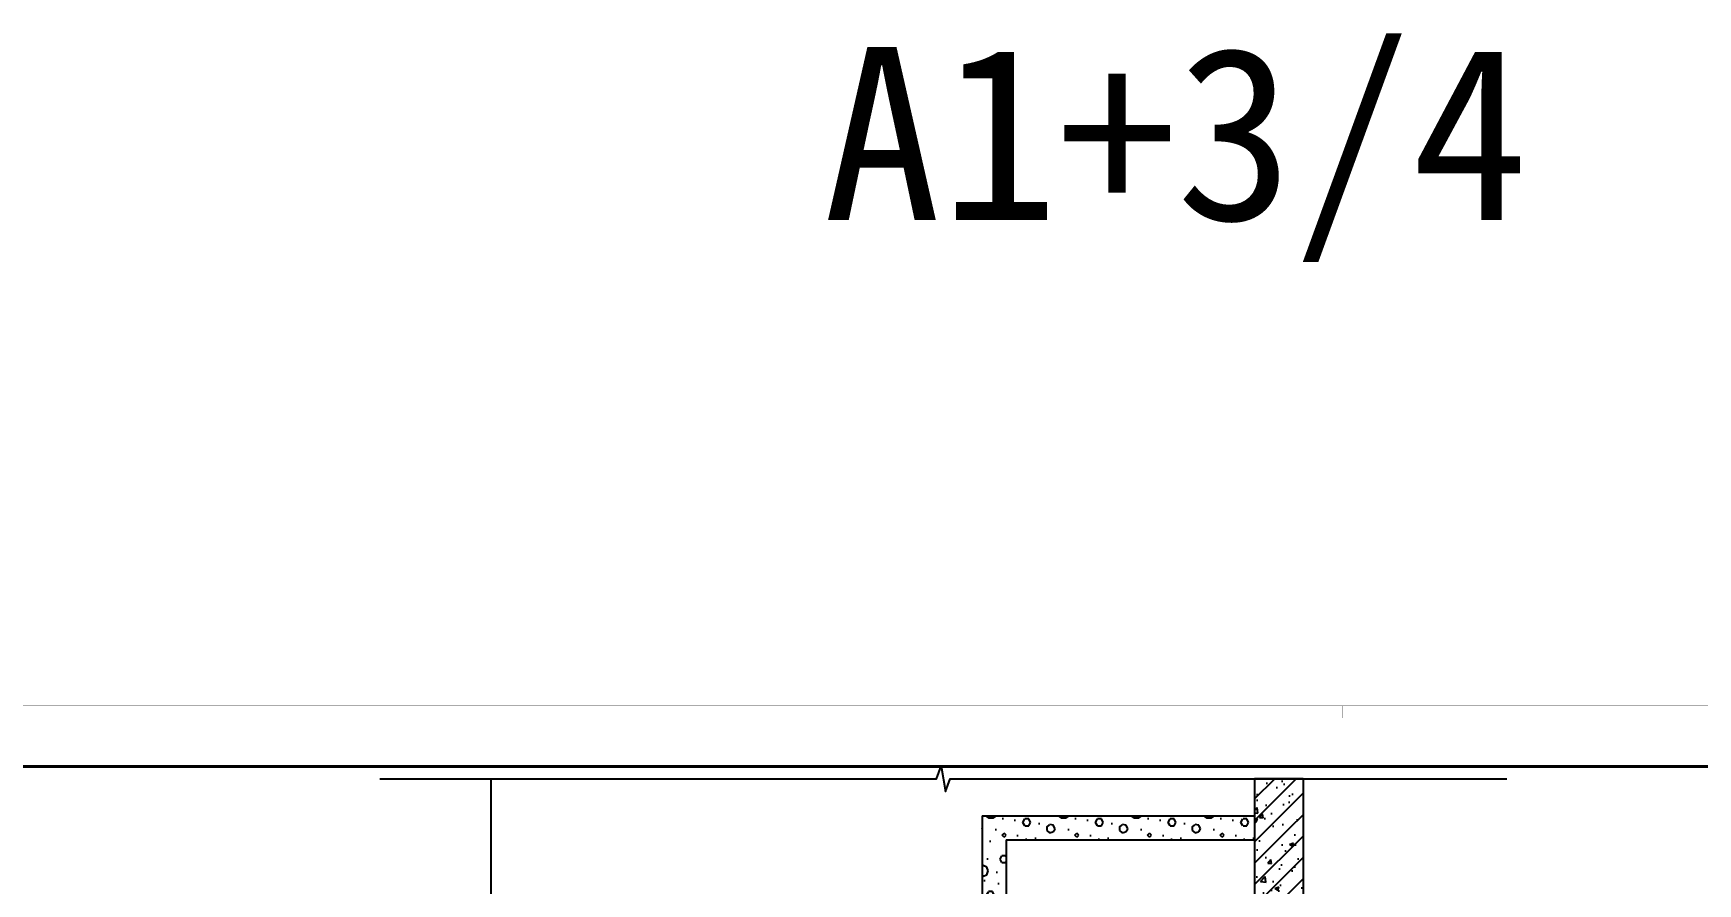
# Model space of a CAD drawing. Extents: x -26219 to 315419, y -160410 to -120810.
# Drawn here: x 78633 to 92372, y -127830 to -120810 of the extents above; entities that cross this region are included whole.
import ezdxf
from ezdxf.xclip import XClip

# ---------------------------------------------------------------- set-up
doc = ezdxf.new("R2010")
doc.units = 0
doc.header["$LTSCALE"] = 1000
doc.header["$MEASUREMENT"] = 0
doc.header["$XCLIPFRAME"] = 0
doc.linetypes.add('104-14# 核心筒$2$DOTE', pattern=[2.42, 2, -0.2, 0.02, -0.2])
for name, color, linetype in [('01-标注_符号', 200, 'Continuous'), ('02-TEXT_标注', 130, 'Continuous'), ('05-填充_天正', 26, 'Continuous'), ('104-14# 核心筒$0$A-C_玻璃幕墙', 140, 'Continuous'), ('104-14# 核心筒$2$A_AXIS-轴线', 36, '104-14# 核心筒$2$DOTE'), ('A_AXIS-轴线', 36, 'Continuous'), ('A_STR-砌块墙', 121, 'Continuous'), ('A_STR-砼墙', 51, 'Continuous')]:
    doc.layers.add(name, color=color, linetype=linetype)
doc.styles.get("Standard").update_dxf_attribs({"font": 'STXIHEI_0.TTF'})
pattern_1 = [(0, (177, -183), (300, 600), [0, -600]), (0, (-174, -264), (300, 600), [0, -600]), (0, (21, -270), (300, 600), [0, -600]), (0, (234, -93), (300, 600), [0, -600]), (0, (-15, -300), (300, 600), [0, -600]), (0, (294, 285), (300, 600), [0, -600]), (0, (111, 237), (300, 600), [0, -600]), (0, (207, 162), (300, 600), [0, -600]), (0, (-282, 150), (300, 600), [0, -600]), (0, (12, 123), (300, 600), [0, -600]), (0, (-102, -30), (300, 600), [0, -600]), (0, (-96, -255), (300, 600), [0, -600]), (0, (129, -279), (300, 600), [0, -600]), (0, (294, -15), (300, 600), [0, -600]), (0, (-267, -108), (300, 600), [0, -600]), (0, (-216, -6), (300, 600), [0, -600]), (0, (18, -48), (300, 600), [0, -600]), (0, (-66, -135), (300, 600), [0, -600]), (0, (-114, 63), (300, 600), [0, -600]), (0, (-39, 288), (300, 600), [0, -600]), (0, (-243, -234), (300, 600), [0, -600]), (0, (87, 165), (300, 600), [0, -600]), (0, (-192, 174), (300, 600), [0, -600]), (0, (-240, 252), (300, 600), [0, -600]), (130.601294, (257.143, 97.143), (-1499.9999834, 1800.000008), [26.3416, -11037.111]), (18.43495, (214.29, 108.57), (1499.999994, 599.999996), [27.1052, -3767.628]), (90, (214.3, 82.86), (300, 600), [25.7143, -1174.2857]), (161.56505, (240, 74.29), (-1500.00001, 599.999955), [27.1052, -3767.628]), (53.1301, (240, 74.29), (300, 600), [28.5714, -2971.4285]), (135, (262.86, -231.43), (-300.00004, 599.99996), [24.2437, -1672.8126]), (45, (228.57, -231.43), (300, 600), [24.2437, -1672.8126]), (135, (245.71, -248.57), (-300.00004, 599.99996), [24.2437, -1672.8126]), (45, (245.71, -248.57), (300, 600), [24.2437, -1672.8126]), (116.56505, (-25.7, 171.43), (-5e-05, 1200), [31.9438, -638.8765]), (180, (-40, 200), (-300, 600), [34.2857, -565.7142]), (63.43495, (-88.57, 171.43), (3e-06, 1200), [31.9438, -638.8765]), (116.56505, (-74.3, 142.86), (-5e-05, 1200), [31.9438, -638.8765]), (0, (-74.3, 142.86), (300, 600), [34.2857, -565.7142]), (63.43495, (-40, 142.86), (3e-06, 1200), [31.9438, -638.8765]), (107.102728, (200, -31.429), (-899.9999656, 3000.0000048), [38.8613, -16282.9025]), (143.972626, (188.57, 5.714), (-5699.999928, 4199.999995), [38.8613, -8122.02]), (180, (157.14, 28.6), (-300, 600), [37.1429, -562.857]), (36.027373, (88.57, 5.714), (5699.999958, 4199.999955), [38.8613, -8122.02]), (71.56505, (77.14, -28.57), (900.000005, 2999.999995), [36.1403, -3758.5928]), (107.102728, (88.571, -65.714), (-899.9999656, 3000.0000048), [38.8613, -16282.9025]), (143.972626, (120, -88.57), (-5699.999928, 4199.999995), [38.8613, -8122.02]), (0, (120, -88.6), (300, 600), [37.1429, -562.857]), (36.027373, (157.143, -88.57), (5699.999958, 4199.999955), [38.8613, -8122.02]), (71.56505, (188.57, -65.71), (900.000005, 2999.999995), [36.1403, -3758.5928]), (150.25512, (205.714, 248.57), (-900.000002, 599.999993), [23.035, -4814.3196]), (90, (185.7, 237.14), (300, 600), [22.8571, -1177.1427]), (29.74488, (185.714, 237.14), (900, 599.999997), [23.035, -4814.3196]), (116.56505, (65.7, -177.14), (-5e-05, 1200), [31.9438, -638.8765]), (168.690067, (51.43, -148.57), (-2700.000002, 599.999985), [29.1373, -6089.6855]), (41.185925, (0, -162.857), (7499.9999546, 6599.9999423), [30.3718, -12725.802]), (90, (0, -191.43), (300, 600), [28.5714, -1171.4285]), (138.814074, (22.857, -211.429), (-7499.9998667, 6600.000042), [30.3718, -12725.802]), (16.699244, (22.857, -211.429), (9899.9999255, 2999.9999686), [29.8295, -12498.5375]), (60.945396, (51.43, -202.857), (299.999999, 599.9999947), [29.416, -12325.3395]), (109.983106, (-185.714, 74.286), (-1500.0000056, 4199.999989), [33.442, -14012.1975]), (155.556045, (-197.143, 105.714), (-3900.000015, 1799.9999626), [34.523, -14465.1315]), (24.443955, (-260, 105.714), (3900.000002, 1799.9999913), [34.523, -14465.1315]), (70.016893, (-271.429, 74.286), (1500.0000045, 4199.9999896), [33.442, -14012.1975]), (109.983106, (-260, 42.857), (-1500.0000056, 4199.999989), [33.442, -14012.1975]), (160.016893, (-228.57, 31.43), (-1500.000001, 599.999973), [33.442, -6989.3775]), (19.983107, (-228.57, 31.43), (1499.999992, 599.999999), [33.442, -6989.3775]), (70.016893, (-197.143, 42.857), (1500.0000045, 4199.9999896), [33.442, -14012.1975]), (122.005383, (37.14, 20), (-300.00004, 599.99997), [26.9542, -5633.434]), (18.43495, (-2.86, 34.29), (1499.999994, 599.999996), [27.1052, -3767.628]), (90, (-2.86, 8.57), (300, 600), [25.7143, -1174.2857]), (161.56505, (22.86, 0), (-1500.00001, 599.999955), [27.1052, -3767.628]), (54.462322, (22.857, 0), (2099.999997, 2999.9999955), [24.578, -10298.2115]), (116.56505, (-137.14, -125.7), (-5e-05, 1200), [31.9438, -638.8765]), (180, (-151.4, -97.14), (-300, 600), [31.4286, -568.5714]), (59.036243, (-200, -125.714), (300.000001, 599.999997), [33.3197, -6963.822]), (120.963756, (-182.857, -154.286), (-300.000041, 599.999972), [33.3197, -6963.822]), (0, (-182.86, -154.3), (300, 600), [31.4286, -568.5714]), (63.43495, (-151.43, -154.3), (3e-06, 1200), [31.9438, -638.8765])]
pattern_2 = [(45, (0, 0), (-88.38835, 88.38835), []), (50, (0, 0), (358.6301, -31.37607), [37.5, -412.5]), (355, (0, 0), (-69.3757, 376.0961), [30, -330]), (100.4514, (29.9, -2.6), (289.2547, 344.7198), [31.8701, -350.57106]), (46.1842, (0, 100), (533.6205, -82.7595), [56.25, -618.75]), (96.6356, (44.47, 93.1), (467.3314, 487.059), [47.8051, -525.8565]), (351.1842, (0, 100), (467.331, 487.0593), [45, -495]), (21, (50, 75), (298.4535, -201.30945), [37.5, -412.5]), (326, (50, 75), (121.6577, 362.575), [30, -330]), (71.4514, (74.87, 58.22), (420.1113, 161.26525), [31.8701, -350.57106]), (37.5, (0, 0), (6.07993, 166.44693), [0, -326, 0, -335, 0, -331.25]), (7.5, (0, 0), (131.53477, 197.20586), [0, -191, 0, -318.5, 0, -126.25]), (327.5, (-111.5, 0), (266.91122, -11.27744), [0, -125, 0, -390, 0, -517.5]), (317.5, (-161.5, 0), (291.5931, 50.0525), [0, -162.5, 0, -259, 0, -367.5])]

# ---------------------------------------------------------------- blocks, each defined once
blk = doc.blocks.new('104-14# 核心筒')
at = {"layer": '104-14# 核心筒$0$A-C_玻璃幕墙'}
blk.add_lwpolyline([(82417.6, 175653.6), (83499.8, 178465.9), (52926.6, 177184.7), (53491, 179839.8), (17309.3, 179208.2), (22065.4, 195794.6), (62738.3, 196820), (62307.5, 195791.2), (92265.6, 197155.1), (99426.9, 222925), (120741.8, 216994.6), (117562.9, 189300.5), (119297.3, 188914.5), (109062.3, 173767.9), (82417.6, 175653.6)], dxfattribs=at)
at = {"layer": '104-14# 核心筒$2$A_AXIS-轴线'}
for p, q in [((109600, 139633.6), (109600, 80554.9)), ((115900, 139633.6), (115900, 80554.9))]:
    blk.add_line(p, q, dxfattribs=at)
blk = doc.blocks.new('图框-A1+3-4')
for points, const_width in [([(0, 0), (1471, 0), (1471, 594), (0, 594)], 0.05), ([(1396, 584), (25, 584), (25, 10), (1396, 10)], 0.5)]:
    blk.add_lwpolyline(points, close=True, dxfattribs=dict(const_width=const_width))
at = {"const_width": 0.05}
blk.add_lwpolyline([(525.5, 594), (525.5, 592)], dxfattribs=at)

msp = doc.modelspace()

# ---------------------------------------------------------------- hatches: boundary and pattern name
at = {"layer": '05-填充_天正'}
h = msp.add_hatch(dxfattribs=at)
h.set_pattern_fill('钢筋混凝土', color=256, scale=50, style=0)
h.set_pattern_definition(pattern_2)
h.paths.add_polyline_path([(88713.9, -126964.3), (88713.9, -127368.8), (89113.9, -127368.8), (89113.9, -126964.3)])
h = msp.add_hatch(dxfattribs=at)
h.set_pattern_fill('加气混凝土', color=256, scale=50, style=0)
h.set_pattern_definition(pattern_1)
h.paths.add_polyline_path([(86664.1, -127468.8), (86464.1, -127268.8), (86464.1, -128668.8), (86564.1, -128735.5), (86664.1, -128668.8)])
h = msp.add_hatch(dxfattribs=at)
h.set_pattern_fill('加气混凝土', color=256, scale=50, style=0)
h.set_pattern_definition(pattern_1)
h.paths.add_polyline_path([(86464.1, -127268.8), (86664.1, -127468.8), (88713.9, -127468.8), (88713.9, -127268.8)])
h = msp.add_hatch(dxfattribs=at)
h.set_pattern_fill('钢筋混凝土', color=256, scale=50, style=0)
h.set_pattern_definition(pattern_2)
h.paths.add_polyline_path([(88713.9, -128068.8), (89063.9, -128068.8), (89063.9, -128468.8), (89113.9, -128468.8), (89113.9, -127368.8), (88713.9, -127368.8)])

# ---------------------------------------------------------------- linework, layer by layer
at = {"layer": '01-标注_符号'}
msp.add_lwpolyline([(81494.5, -126964.3), (86088.7, -126964.3), (86126.9, -126859.3), (86164, -127069.3), (86201.2, -126964.3), (90795.4, -126964.3)], dxfattribs=at)
at = {"layer": 'A_AXIS-轴线'}
msp.add_line((82413.9, -139693.8), (82413.9, -126964.3), dxfattribs=at)
at = {"layer": 'A_STR-砌块墙'}
for p, q in [((86464.1, -127268.8), (86464.1, -128668.8)), ((86464.1, -127268.8), (88713.9, -127268.8)), ((86664.1, -127468.8), (86664.1, -128668.8)), ((86664.1, -127468.8), (88713.9, -127468.8))]:
    msp.add_line(p, q, dxfattribs=at)
at = {"layer": 'A_STR-砼墙'}
for p, q in [((88713.9, -126964.3), (88713.9, -127368.8)), ((89113.9, -126964.3), (88713.9, -126964.3)), ((89113.9, -126964.3), (89113.9, -127368.8)), ((88713.9, -127368.8), (88713.9, -128068.8)), ((89113.9, -127368.8), (89113.9, -128468.8))]:
    msp.add_line(p, q, dxfattribs=at)

# ---------------------------------------------------------------- block references
at = {"xscale": 50, "yscale": 50, "zscale": 50}
msp.add_blockref('图框-A1+3-4', (63167.6, -156062.5), dxfattribs=at)
ref = msp.add_blockref('104-14# 核心筒', (-27186.1, -253723.7))
XClip(ref).set_block_clipping_path([(106549.9999999962, 99299.9997836323), (117200.2008833428, 112250)])
ref = msp.add_blockref('104-14# 核心筒', (-29679.9, -339452.4))
XClip(ref).set_block_clipping_path([(21000, 184300.0000000001), (34400.0000000036, 196600.0000000001)])

# ---------------------------------------------------------------- texts
at = {"layer": '02-TEXT_标注', "color": 1}
msp.add_text('A1+3/4', height=1427.13, dxfattribs=at).set_placement((85152.7, -122351.3))

doc.saveas('drawing.dxf')
